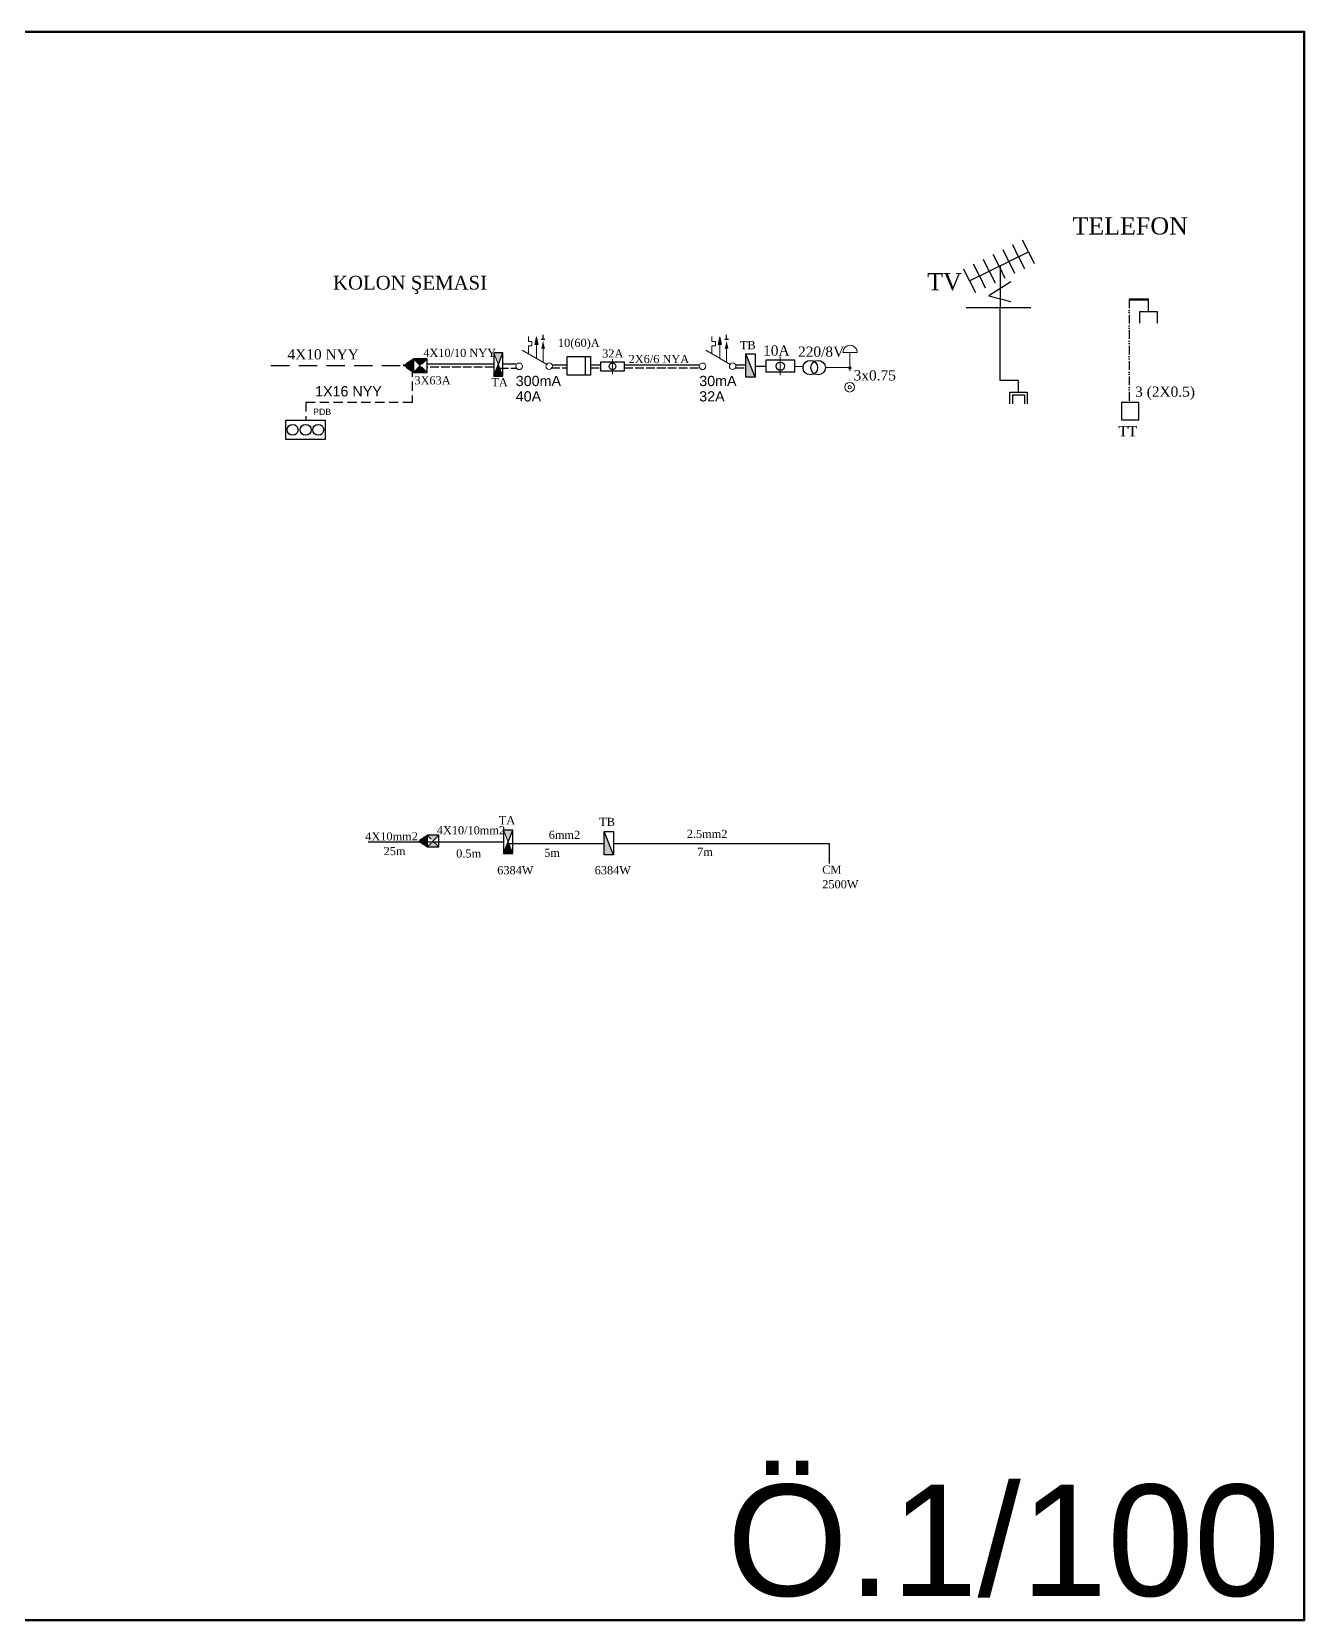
# Model space of a CAD drawing. Header units: millimetres. Extents: x 1052 to 8611, y 971 to 4548.
# Drawn here: x 6862 to 8611, y 971 to 3155 of the extents above; entities that cross this region are included whole.
import ezdxf

# ---------------------------------------------------------------- set-up
doc = ezdxf.new("R2010")
doc.units = ezdxf.units.MM
for name, pattern in [('ACAD_ISO02W100', [15, 12, -3]), ('ACAD_ISO12W100', [21, 12, -3, 0, -3, 0, -3]), ('DASHDOT', [25.4, 12.7, -6.35, 0, -6.35]), ('DASHDOTX2', [50.8, 25.4, -12.7, 0, -12.7]), ('DASHED', [19.05, 12.7, -6.35]), ('DASHEDX2', [38.1, 25.4, -12.7])]:
    doc.linetypes.add(name, pattern=pattern)
for name, color, linetype in [('GÖRÜNÜŞLER', 8, 'Continuous'), ('kolon', 4, 'Continuous'), ('telefon', 3, 'ACAD_ISO12W100'), ('topraklama', 3, 'DASHED'), ('ölçü', 23, 'Continuous'), ('ışık', 1, 'Continuous')]:
    doc.layers.add(name, color=color, linetype=linetype)
doc.layers.add('SEMBOL', color=3, linetype='Continuous', lineweight=18)
doc.layers.add('ZİL', color=92, linetype='DASHDOT', lineweight=20)
doc.styles.add('MEKAN', font='times.ttf')
doc.styles.get("Standard").update_dxf_attribs({"font": 'arial.ttf'})
doc.styles.add('TXTX', font='arial.ttf')

# ---------------------------------------------------------------- blocks, each defined once
blk = doc.blocks.new('Topraklama Klemensi')
at = {"layer": 'GÖRÜNÜŞLER'}
for p, q in [((-26.75, 27.125), (0, 27.125)), ((-26.75, -27.125), (-26.75, 27.125)), ((0, 27.125), (0, -27.125)), ((0, -27.125), (-26.75, -27.125))]:
    blk.add_line(p, q, dxfattribs=at)
for centre in [(-13.25, 17.625), (-13.25, -0.375), (-13.25, -17.625)]:
    blk.add_circle(centre, 7.5, dxfattribs=at)

msp = doc.modelspace()

# ---------------------------------------------------------------- hatches: boundary and pattern name
at = {"layer": 'kolon', "linetype": 'DASHED'}
msp.add_hatch(color=256, dxfattribs=at).paths.add_polyline_path([(7984.294, 2692.893, -1), (7988.914, 2692.893, -1)])
at = {"layer": 'telefon'}
for points in [[(7843.705, 2712.042), (7843.705, 2680.042), (7856.505, 2680.042)], [(7648.828, 2055.65), (7648.828, 2023.65), (7661.628, 2023.65)], [(7393.134, 2042.408), (7405.367, 2034.241), (7405.367, 2050.241)]]:
    msp.add_hatch(color=256, dxfattribs=at).paths.add_polyline_path(points)
h = msp.add_hatch(color=256, dxfattribs=at)
h.paths.add_polyline_path([(7413.367, 2042.241), (7421.367, 2050.241), (7405.367, 2050.241)])
h.paths.add_polyline_path([(7421.367, 2034.241), (7413.367, 2042.241), (7405.367, 2034.241)])
h.paths.add_polyline_path([(7405.367, 2050.241), (7393.134, 2042.408), (7405.367, 2034.241)])
at = {"layer": 'ZİL', "linetype": 'ByBlock'}
h = msp.add_hatch(color=256, dxfattribs=at)
h.paths.add_polyline_path([(7503.305, 2697.533), (7509.705, 2713.533), (7496.905, 2713.533)])
h.paths.add_polyline_path([(7509.705, 2681.533), (7503.305, 2697.533), (7496.905, 2681.533)])
at = {"layer": 'ZİL', "linetype": 'ACAD_ISO02W100'}
msp.add_hatch(color=256, dxfattribs=at).paths.add_polyline_path([(7372.292, 2696.277), (7386.627, 2686.707), (7386.627, 2705.457)])
h = msp.add_hatch(color=256, dxfattribs=at)
h.paths.add_polyline_path([(7386.627, 2705.457), (7396.002, 2696.082), (7405.377, 2705.457)])
h.paths.add_polyline_path([(7386.627, 2686.707), (7405.377, 2686.707), (7396.002, 2696.082)])
at = {"layer": 'ZİL', "linetype": 'ByBlock'}
for points in [[(7509.705, 2681.533), (7503.305, 2697.533), (7496.905, 2681.533)], [(7523.249, 2025.142), (7516.849, 2041.142), (7510.449, 2025.142)]]:
    msp.add_hatch(color=256, dxfattribs=at).paths.add_polyline_path(points)
h = msp.add_hatch(color=256, dxfattribs=at)
h.paths.add_polyline_path([(7516.849, 2041.142), (7523.249, 2057.142), (7510.449, 2057.142)])
h.paths.add_polyline_path([(7523.249, 2025.142), (7516.849, 2041.142), (7510.449, 2025.142)])

# ---------------------------------------------------------------- linework, layer by layer
for p, q in [((8193.74, 2775.261), (8193.74, 2833.56)), ((8208.062, 2811.022), (8177.39, 2792.023)), ((8146.608, 2775.762), (8235.489, 2775.762)), ((8177.39, 2792.023), (8208.062, 2784.359)), ((8193.4, 2675.316), (8193.4, 2775.762)), ((8396.971, 2770.439), (8396.971, 2786.756)), ((8384.971, 2770.439), (8408.971, 2770.439)), ((8384.971, 2754.439), (8384.971, 2770.439)), ((8408.971, 2770.439), (8408.971, 2754.439)), ((7496.905, 2681.533), (7509.705, 2713.533)), ((7597.884, 2708.395), (7629.884, 2708.395)), ((7597.884, 2682.795), (7597.884, 2708.395)), ((7622.503, 2708.395), (7622.503, 2682.795)), ((7629.884, 2708.395), (7629.884, 2682.795)), ((7856.505, 2680.042), (7843.705, 2712.042)), ((7629.884, 2682.795), (7597.884, 2682.795)), ((8218.476, 2675.316), (8193.4, 2675.316)), ((8218.476, 2659.668), (8218.476, 2675.316)), ((8206.476, 2643.668), (8206.476, 2659.668)), ((8206.476, 2659.668), (8230.476, 2659.668)), ((8210.476, 2643.668), (8210.476, 2655.668)), ((8210.476, 2655.668), (8226.476, 2655.668)), ((8226.476, 2655.668), (8226.476, 2643.668)), ((8230.476, 2659.668), (8230.476, 2643.668)), ((7510.449, 2025.142), (7523.249, 2057.142)), ((7661.628, 2023.65), (7648.828, 2055.65)), ((7509.843, 2040.884), (7324.12, 2040.884)), ((7517.709, 2038.991), (7648.828, 2038.991)), ((7661.628, 2038.991), (7957.893, 2038.991)), ((7957.893, 2038.991), (7957.893, 2011.684))]:
    msp.add_line(p, q)
at = {"lineweight": 211}
msp.add_line((8396.971, 2786.756), (8370.656, 2786.756), dxfattribs=at)
at = {"color": 2, "linetype": 'ByBlock', "lineweight": 211, "true_color": 0xf1eb1f}
msp.add_lwpolyline([(1052.258, 3154.96), (8611.187, 3154.96), (8611.187, 971.183), (1052.258, 971.183)], close=True, dxfattribs=at)
for points in [[(7496.905, 2713.533), (7496.905, 2681.533), (7509.705, 2681.533), (7509.705, 2713.533)], [(7856.505, 2712.042), (7856.505, 2680.042), (7843.705, 2680.042), (7843.705, 2712.042)], [(7386.627, 2705.457), (7386.627, 2686.707), (7405.377, 2686.707), (7405.377, 2705.457)], [(7676.37, 2688.282), (7644.37, 2688.282), (7644.37, 2701.082), (7676.37, 2701.082)], [(7911.11, 2703.6), (7871.11, 2703.6), (7871.11, 2687.6), (7911.11, 2687.6)], [(8359.914, 2621.439), (8383.914, 2621.439), (8383.914, 2645.439), (8359.914, 2645.439)], [(7510.449, 2057.142), (7510.449, 2025.142), (7523.249, 2025.142), (7523.249, 2057.142)], [(7661.628, 2055.65), (7661.628, 2023.65), (7648.828, 2023.65), (7648.828, 2055.65)], [(7405.367, 2050.241), (7405.367, 2034.241), (7421.367, 2034.241), (7421.367, 2050.241)]]:
    msp.add_lwpolyline(points, close=True)
for centre in [(7932.22, 2693.247), (7942.836, 2693.247)]:
    msp.add_circle(centre, 10)
at = {"layer": 'kolon', "color": 0}
msp.add_line((7986.64, 2692.733), (7985.725, 2692.733), dxfattribs=at)
at = {"layer": 'SEMBOL'}
for p, q in [((7544.618, 2729.233), (7544.618, 2735.885)), ((7555.638, 2735.538), (7553.341, 2725.182)), ((7558.052, 2725.209), (7555.638, 2735.538)), ((7796.882, 2729.233), (7796.882, 2735.885)), ((7807.902, 2735.538), (7805.605, 2725.182)), ((7810.316, 2725.209), (7807.902, 2735.538)), ((7570.679, 2697.165), (7536.281, 2717.024)), ((7549.354, 2729.233), (7544.618, 2729.233)), ((7544.618, 2712.347), (7544.618, 2723.219)), ((7544.618, 2723.219), (7549.354, 2723.219)), ((7549.354, 2723.219), (7549.354, 2729.233)), ((7553.341, 2725.182), (7558.052, 2725.209)), ((7555.697, 2725.195), (7555.697, 2705.95)), ((7562.494, 2719.843), (7567.205, 2719.869)), ((7564.85, 2719.856), (7564.85, 2700.611)), ((7822.942, 2697.165), (7788.545, 2717.024)), ((7801.618, 2729.233), (7796.882, 2729.233)), ((7796.882, 2712.347), (7796.882, 2723.219)), ((7796.882, 2723.219), (7801.618, 2723.219)), ((7801.618, 2723.219), (7801.618, 2729.233)), ((7805.605, 2725.182), (7810.316, 2725.209)), ((7807.961, 2725.195), (7807.961, 2705.95)), ((7814.758, 2719.843), (7819.469, 2719.869)), ((7817.114, 2719.856), (7817.114, 2700.611))]:
    msp.add_line(p, q, dxfattribs=at)
for centre in [(7531.866, 2695.051), (7573.145, 2695.252), (7784.13, 2695.051), (7825.409, 2695.252)]:
    msp.add_circle(centre, 4.534, dxfattribs=at)
for points in [[(7553.341, 2725.182), (7558.052, 2725.209), (7555.638, 2735.538)], [(7562.494, 2719.843), (7567.205, 2719.869), (7564.791, 2730.199)], [(7805.605, 2725.182), (7810.316, 2725.209), (7807.902, 2735.538)], [(7814.758, 2719.843), (7819.469, 2719.869), (7817.055, 2730.199)]]:
    msp.add_solid(points, dxfattribs=at)
at = {"layer": 'telefon', "linetype": 'ACAD_ISO12W100'}
msp.add_line((8370.656, 2786.994), (8370.656, 2645.439), dxfattribs=at)
at = {"layer": 'topraklama', "linetype": 'DASHED', "lineweight": 25}
for p, q in [((7384.763, 2693.176), (7384.763, 2645.422)), ((7384.763, 2645.422), (7238.515, 2645.422))]:
    msp.add_line(p, q, dxfattribs=at)
at = {"layer": 'topraklama', "linetype": 'ACAD_ISO02W100'}
for p, q in [((7496.592, 2693.991), (7405.377, 2693.991)), ((7505.305, 2692.535), (7528.094, 2692.535)), ((7575.966, 2693.089), (7597.884, 2693.089)), ((7629.884, 2693.089), (7644.37, 2693.089)), ((7676.37, 2693.089), (7780.043, 2693.089)), ((7829.394, 2693.089), (7843.705, 2693.089))]:
    msp.add_line(p, q, dxfattribs=at)
at = {"layer": 'topraklama'}
msp.add_line((7238.515, 2645.422), (7238.515, 2621.984), dxfattribs=at)
at = {"layer": 'ZİL', "linetype": 'ByBlock'}
for p, q in [((7496.905, 2713.533), (7509.705, 2681.533)), ((7996.792, 2714.052), (7976.792, 2714.052)), ((7952.728, 2693.179), (7986.64, 2693.179)), ((7510.449, 2057.142), (7523.249, 2025.142))]:
    msp.add_line(p, q, dxfattribs=at)
at = {"layer": 'ZİL', "linetype": 'Continuous'}
for p, q in [((7890.678, 2708.643), (7890.678, 2682.771)), ((7660.025, 2684.249), (7660.025, 2704.946))]:
    msp.add_line(p, q, dxfattribs=at)
at = {"layer": 'ZİL', "linetype": 'DASHDOTX2'}
msp.add_line((7986.64, 2714.355), (7986.64, 2673.413), dxfattribs=at)
at = {"layer": 'ZİL', "linetype": 'ACAD_ISO02W100'}
for p, q in [((7386.627, 2705.457), (7372.292, 2696.277)), ((7386.627, 2686.707), (7372.292, 2696.277)), ((7396.002, 2696.082), (7386.627, 2705.457)), ((7396.002, 2696.082), (7386.627, 2686.707)), ((7405.377, 2705.457), (7398.041, 2698.121)), ((7405.377, 2686.707), (7398.041, 2694.043)), ((7405.367, 2050.241), (7393.134, 2042.408)), ((7405.367, 2034.241), (7393.134, 2042.408)), ((7421.367, 2034.241), (7405.367, 2050.241)), ((7421.367, 2050.241), (7405.367, 2034.241))]:
    msp.add_line(p, q, dxfattribs=at)
at = {"layer": 'ZİL'}
msp.add_line((7911.476, 2694.695), (7922.285, 2694.695), dxfattribs=at)
at = {"layer": 'ZİL', "linetype": 'ByBlock', "lineweight": -2}
for centre, radius in [((7660.335, 2695.002), 4.55), ((7891.066, 2695.201), 5.687)]:
    msp.add_circle(centre, radius, dxfattribs=at)
at = {"layer": 'ZİL', "linetype": 'ByBlock'}
for centre, radius in [((7986.337, 2666.347), 6.652), ((7986.251, 2666.23), 2.217)]:
    msp.add_circle(centre, radius, dxfattribs=at)
msp.add_arc((7986.792, 2714.052), 10, 0, 180, dxfattribs=at)
at = {"layer": 'ölçü', "color": 0, "linetype": 'ByBlock', "ltscale": 3}
for p, q in [((8218.496, 2845.77), (8210.534, 2861.913)), ((8231.949, 2852.405), (8223.987, 2868.548)), ((8151.232, 2812.595), (8231.949, 2852.405)), ((8178.138, 2825.865), (8170.176, 2842.008)), ((8191.591, 2832.5), (8183.629, 2848.643)), ((8205.043, 2839.135), (8197.081, 2855.278)), ((8205.043, 2839.135), (8213.005, 2822.991)), ((8218.496, 2845.77), (8226.458, 2829.627)), ((8231.949, 2852.405), (8239.911, 2836.262)), ((8151.232, 2812.595), (8143.27, 2828.738)), ((8164.685, 2819.23), (8156.723, 2835.373)), ((8164.685, 2819.23), (8172.647, 2803.086)), ((8178.138, 2825.865), (8186.1, 2809.721)), ((8191.591, 2832.5), (8199.553, 2816.356)), ((8151.232, 2812.595), (8159.194, 2796.451)), ((7567.329, 2732.123), (7562.314, 2732.123)), ((7564.821, 2732.123), (7564.821, 2738.425)), ((7819.592, 2732.123), (7814.578, 2732.123)), ((7817.085, 2732.123), (7817.085, 2738.425))]:
    msp.add_line(p, q, dxfattribs=at)
at = {"layer": 'ışık', "linetype": 'DASHEDX2', "lineweight": -2}
msp.add_line((7190.712, 2696.277), (7372.292, 2696.277), dxfattribs=at)
at = {"layer": 'ışık'}
for p, q in [((7496.592, 2697.991), (7405.377, 2697.991)), ((7527.407, 2697.919), (7509.705, 2697.919)), ((7577.581, 2697.089), (7597.884, 2697.089)), ((7629.884, 2697.089), (7644.37, 2697.089)), ((7676.37, 2697.089), (7780.079, 2697.089)), ((7829.555, 2697.089), (7843.705, 2697.089)), ((7856.505, 2695.347), (7871.11, 2695.347))]:
    msp.add_line(p, q, dxfattribs=at)

# ---------------------------------------------------------------- block references
at = {"rotation": 90}
msp.add_blockref('Topraklama Klemensi', (7238.068, 2620.973), dxfattribs=at)

# ---------------------------------------------------------------- texts
at = {"style": 'MEKAN'}
for s, height, p in [('TELEFON', 23.625, (8292.616, 2876.225)), ('KOLON ŞEMASI', 18.9, (7276.048, 2800.552)), ('TV', 23.625, (8092.84, 2799.516)), ('10(60)A', 11.2, (7585.305, 2721.716)), ('TB', 11.2, (7835.361, 2718.55)), ('4X10 NYY', 14, (7213.422, 2704.532)), ('4X10/10 NYY', 11.2, (7400.091, 2707.925)), ('32A', 11.2, (7646.059, 2707.208)), ('2X6/6 NYA', 11.2, (7682.426, 2699.458)), ('10A', 14, (7867.288, 2709.765)), ('220/8V', 14, (7915.337, 2708.19)), ('3x0.75', 14, (7991.737, 2675.606)), ('3X63A', 11.2, (7387.886, 2670.224)), ('TA', 11.2, (7493.665, 2667.582)), ('3 (2X0.5)', 14, (8378.787, 2653.202)), ('TT', 14, (8355.756, 2598.83)), ('TA', 11.2, (7503.884, 2065.425)), ('4X10mm2', 11.2, (7320.349, 2043.269)), ('4X10/10mm2', 11.2, (7418.666, 2051.708)), ('6mm2', 11.2, (7572.609, 2045.348)), ('TB', 11.2, (7641.98, 2063.108)), ('2.5mm2', 11.2, (7762.379, 2046.601)), ('25m', 11.2, (7345.663, 2023.007)), ('0.5m', 11.2, (7445.363, 2019.798)), ('5m', 11.2, (7566.354, 2020.638)), ('7m', 11.2, (7776.588, 2021.891)), ('6384W', 11.2, (7501.75, 1996.7)), ('6384W', 11.2, (7635.764, 1996.7)), ('CM', 11.2, (7948.568, 1997.472)), ('2500W', 11.2, (7948.568, 1977.416))]:
    msp.add_text(s, height=height, dxfattribs=at).set_placement(p)
at = {"color": 2, "linetype": 'ByBlock', "lineweight": 211, "true_color": 0xf1eb1f, "insert": (7817.528, 1157.645), "char_height": 153.0533, "width": 652.36098, "attachment_point": 1}
msp.add_mtext('Ö.1/100', dxfattribs=at)
at = {"layer": 'ZİL', "linetype": 'ByBlock', "lineweight": -2, "style": 'TXTX'}
for s, height, p in [('1X16 NYY', 14.0625, (7251.385, 2653.699)), ('300mA', 14.0625, (7527.206, 2667.872)), ('30mA', 14.0625, (7779.47, 2667.872)), ('40A', 14.0625, (7527.206, 2646.707)), ('32A', 14.0625, (7779.47, 2646.707)), ('PDB', 8.64, (7248.687, 2628.234))]:
    msp.add_text(s, height=height, dxfattribs=at).set_placement(p)

doc.saveas('drawing.dxf')
